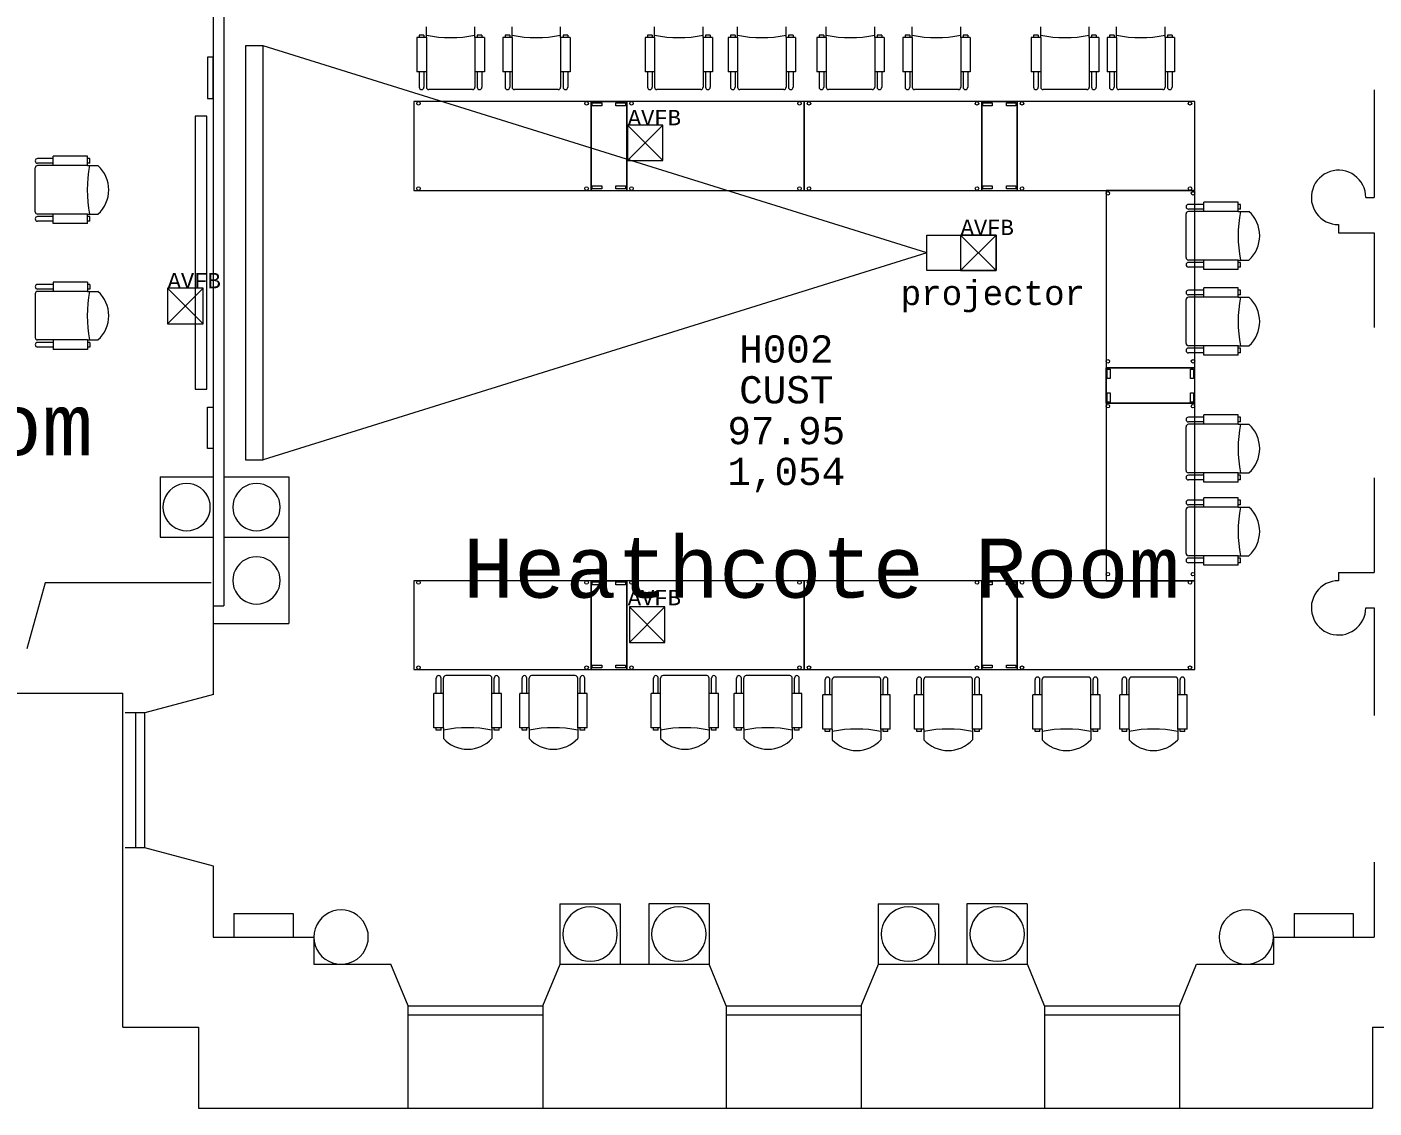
# Model space of a CAD drawing. Extents: x 0 to 84000, y 0 to 59400.
# Drawn here: x 57645 to 69030, y 19856 to 28996 of the extents above; entities that cross this region are included whole.
import ezdxf
from ezdxf.enums import TextEntityAlignment as Align

# ---------------------------------------------------------------- set-up
doc = ezdxf.new("R2010")
doc.units = 0
doc.header["$MEASUREMENT"] = 0
doc.layers.get('0').update_dxf_attribs({"linetype": 'CONTINUOUS', "lineweight": 0})
for name, color, linetype, lineweight in [('001BUILDING', 7, 'CONTINUOUS', 0), ('725furniture', 4, 'CONTINUOUS', 0), ('RM$TXT', 7, 'CONTINUOUS', 0)]:
    doc.layers.add(name, color=color, linetype=linetype, lineweight=lineweight)
doc.styles.add('MONOTXT', font='monotxt.shx')

# ---------------------------------------------------------------- blocks, each defined once
blk = doc.blocks.new('justhh00furn')
at = {"layer": '725furniture', "linetype": 'ByBlock', "lineweight": 0}
for p, q in [((49912, 1397), (49912, 1487)), ((50322, 1397), (50322, 1487)), ((50637, 1397), (50637, 1487)), ((51047, 1397), (51047, 1487)), ((51841, 1397), (51841, 1487)), ((52251, 1397), (52251, 1487)), ((52542, 1397), (52542, 1487)), ((52952, 1397), (52952, 1487)), ((53291, 1397), (53291, 1487)), ((53701, 1397), (53701, 1487)), ((54018, 1397), (54018, 1487)), ((54428, 1397), (54428, 1487)), ((55104, 1397), (55104, 1487)), ((55514, 1397), (55514, 1487)), ((55745, 1397), (55745, 1487)), ((56155, 1397), (56155, 1487)), ((49912, 1397), (49832, 1397)), ((49832, 1397), (49832, 1107)), ((49892, 1417), (49852, 1417)), ((49852, 1417), (49852, 1397)), ((49892, 1417), (49892, 1397)), ((49912, 1397), (49912, 977)), ((50402, 1397), (50322, 1397)), ((50322, 1397), (50322, 977)), ((50382, 1417), (50342, 1417)), ((50342, 1417), (50342, 1397)), ((50382, 1417), (50382, 1397)), ((50402, 1397), (50402, 1107)), ((50637, 1397), (50557, 1397)), ((50557, 1397), (50557, 1107)), ((50617, 1417), (50577, 1417)), ((50577, 1417), (50577, 1397)), ((50617, 1417), (50617, 1397)), ((50637, 1397), (50637, 977)), ((51127, 1397), (51047, 1397)), ((51047, 1397), (51047, 977)), ((51107, 1417), (51067, 1417)), ((51067, 1417), (51067, 1397)), ((51107, 1417), (51107, 1397)), ((51127, 1397), (51127, 1107)), ((51841, 1397), (51761, 1397)), ((51761, 1397), (51761, 1107)), ((51821, 1417), (51781, 1417)), ((51781, 1417), (51781, 1397)), ((51821, 1417), (51821, 1397)), ((51841, 1397), (51841, 977)), ((52331, 1397), (52251, 1397)), ((52251, 1397), (52251, 977)), ((52311, 1417), (52271, 1417)), ((52271, 1417), (52271, 1397)), ((52311, 1417), (52311, 1397)), ((52331, 1397), (52331, 1107)), ((52542, 1397), (52462, 1397)), ((52462, 1397), (52462, 1107)), ((52522, 1417), (52482, 1417)), ((52482, 1417), (52482, 1397)), ((52522, 1417), (52522, 1397)), ((52542, 1397), (52542, 977)), ((53032, 1397), (52952, 1397)), ((52952, 1397), (52952, 977)), ((53012, 1417), (52972, 1417)), ((52972, 1417), (52972, 1397)), ((53012, 1417), (53012, 1397)), ((53032, 1397), (53032, 1107)), ((53291, 1397), (53211, 1397)), ((53211, 1397), (53211, 1107)), ((53271, 1417), (53231, 1417)), ((53231, 1417), (53231, 1397)), ((53271, 1417), (53271, 1397)), ((53291, 1397), (53291, 977)), ((53781, 1397), (53701, 1397)), ((53701, 1397), (53701, 977)), ((53761, 1417), (53721, 1417)), ((53721, 1417), (53721, 1397)), ((53761, 1417), (53761, 1397)), ((53781, 1397), (53781, 1107)), ((54018, 1397), (53938, 1397)), ((53938, 1397), (53938, 1107)), ((53998, 1417), (53958, 1417)), ((53958, 1417), (53958, 1397)), ((53998, 1417), (53998, 1397)), ((54018, 1397), (54018, 977)), ((54508, 1397), (54428, 1397)), ((54428, 1397), (54428, 977)), ((54488, 1417), (54448, 1417)), ((54448, 1417), (54448, 1397)), ((54488, 1417), (54488, 1397)), ((54508, 1397), (54508, 1107)), ((55104, 1397), (55024, 1397)), ((55024, 1397), (55024, 1107)), ((55084, 1417), (55044, 1417)), ((55044, 1417), (55044, 1397)), ((55084, 1417), (55084, 1397)), ((55104, 1397), (55104, 977)), ((55594, 1397), (55514, 1397)), ((55514, 1397), (55514, 977)), ((55574, 1417), (55534, 1417)), ((55534, 1417), (55534, 1397)), ((55574, 1417), (55574, 1397)), ((55594, 1397), (55594, 1107)), ((55745, 1397), (55665, 1397)), ((55665, 1397), (55665, 1107)), ((55725, 1417), (55685, 1417)), ((55685, 1417), (55685, 1397)), ((55725, 1417), (55725, 1397)), ((55745, 1397), (55745, 977)), ((56235, 1397), (56155, 1397)), ((56155, 1397), (56155, 977)), ((56215, 1417), (56175, 1417)), ((56175, 1417), (56175, 1397)), ((56215, 1417), (56215, 1397)), ((56235, 1397), (56235, 1107)), ((49912, 1107), (49832, 1107)), ((49852, 1107), (49852, 977)), ((49892, 1107), (49892, 977)), ((50402, 1107), (50322, 1107)), ((50342, 1107), (50342, 977)), ((50382, 1107), (50382, 977)), ((50637, 1107), (50557, 1107)), ((50577, 1107), (50577, 977)), ((50617, 1107), (50617, 977)), ((51127, 1107), (51047, 1107)), ((51067, 1107), (51067, 977)), ((51107, 1107), (51107, 977)), ((51841, 1107), (51761, 1107)), ((51781, 1107), (51781, 977)), ((51821, 1107), (51821, 977)), ((52331, 1107), (52251, 1107)), ((52271, 1107), (52271, 977)), ((52311, 1107), (52311, 977)), ((52542, 1107), (52462, 1107)), ((52482, 1107), (52482, 977)), ((52522, 1107), (52522, 977)), ((53032, 1107), (52952, 1107)), ((52972, 1107), (52972, 977)), ((53012, 1107), (53012, 977)), ((53291, 1107), (53211, 1107)), ((53231, 1107), (53231, 977)), ((53271, 1107), (53271, 977)), ((53781, 1107), (53701, 1107)), ((53721, 1107), (53721, 977)), ((53761, 1107), (53761, 977)), ((54018, 1107), (53938, 1107)), ((53958, 1107), (53958, 977)), ((53998, 1107), (53998, 977)), ((54508, 1107), (54428, 1107)), ((54448, 1107), (54448, 977)), ((54488, 1107), (54488, 977)), ((55104, 1107), (55024, 1107)), ((55044, 1107), (55044, 977)), ((55084, 1107), (55084, 977)), ((55594, 1107), (55514, 1107)), ((55534, 1107), (55534, 977)), ((55574, 1107), (55574, 977)), ((55745, 1107), (55665, 1107)), ((55685, 1107), (55685, 977)), ((55725, 1107), (55725, 977)), ((56235, 1107), (56155, 1107)), ((56175, 1107), (56175, 977)), ((56215, 1107), (56215, 977)), ((50302, 957), (49932, 957)), ((51027, 957), (50657, 957)), ((52231, 957), (51861, 957)), ((52932, 957), (52562, 957)), ((53681, 957), (53311, 957)), ((54408, 957), (54038, 957)), ((55494, 957), (55124, 957)), ((56135, 957), (55765, 957)), ((51314, 820), (51314, 845)), ((51314, 845), (51394, 845)), ((51394, 820), (51314, 820)), ((51394, 845), (51394, 820)), ((51514, 820), (51514, 845)), ((51514, 845), (51594, 845)), ((51594, 820), (51514, 820)), ((51594, 845), (51594, 820)), ((54614, 820), (54614, 845)), ((54614, 845), (54694, 845)), ((54694, 820), (54614, 820)), ((54694, 845), (54694, 820)), ((54814, 820), (54814, 845)), ((54814, 845), (54894, 845)), ((54894, 820), (54814, 820)), ((54894, 845), (54894, 820)), ((46757, 374), (46627, 374)), ((46757, 314), (46757, 394)), ((47047, 394), (46757, 394)), ((47047, 314), (47047, 394)), ((47067, 374), (47047, 374)), ((47067, 334), (47067, 374)), ((46607, -76), (46607, 294)), ((46757, 334), (46627, 334)), ((47047, 314), (46627, 314)), ((47067, 334), (47047, 334)), ((47047, 314), (47137, 314)), ((51314, 117), (51314, 142)), ((51314, 142), (51394, 142)), ((51394, 117), (51314, 117)), ((51394, 142), (51394, 117)), ((51514, 117), (51514, 142)), ((51514, 142), (51594, 142)), ((51594, 117), (51514, 117)), ((51594, 142), (51594, 117)), ((54614, 117), (54614, 142)), ((54614, 142), (54694, 142)), ((54694, 117), (54614, 117)), ((54694, 142), (54694, 117)), ((54814, 117), (54814, 142)), ((54814, 142), (54894, 142)), ((54894, 117), (54814, 117)), ((54894, 142), (54894, 117)), ((56483, -74), (56483, 6)), ((56773, 6), (56483, 6)), ((56773, -74), (56773, 6)), ((47047, -96), (46627, -96)), ((46757, -176), (46757, -96)), ((47047, -176), (47047, -96)), ((47047, -96), (47137, -96)), ((56333, -464), (56333, -94)), ((56483, -14), (56353, -14)), ((56483, -54), (56353, -54)), ((56773, -74), (56353, -74)), ((56793, -14), (56773, -14)), ((56793, -54), (56773, -54)), ((56773, -74), (56863, -74)), ((56793, -54), (56793, -14)), ((46757, -116), (46627, -116)), ((46757, -156), (46627, -156)), ((47047, -176), (46757, -176)), ((47067, -116), (47047, -116)), ((47067, -156), (47047, -156)), ((47067, -156), (47067, -116)), ((56773, -484), (56353, -484)), ((56483, -504), (56353, -504)), ((56483, -544), (56353, -544)), ((56483, -564), (56483, -484)), ((56773, -564), (56483, -564)), ((56773, -564), (56773, -484)), ((56773, -484), (56863, -484)), ((56793, -504), (56773, -504)), ((56793, -544), (56773, -544)), ((56793, -544), (56793, -504)), ((46757, -670), (46757, -750)), ((47047, -670), (46757, -670)), ((47047, -670), (47047, -750)), ((46607, -770), (46607, -1140)), ((46757, -690), (46627, -690)), ((46757, -730), (46627, -730)), ((47047, -750), (46627, -750)), ((47067, -690), (47047, -690)), ((47067, -730), (47047, -730)), ((47047, -750), (47137, -750)), ((47067, -690), (47067, -730)), ((56483, -739), (56353, -739)), ((56483, -779), (56353, -779)), ((56483, -799), (56483, -719)), ((56773, -719), (56483, -719)), ((56773, -799), (56773, -719)), ((56793, -739), (56773, -739)), ((56793, -779), (56773, -779)), ((56793, -779), (56793, -739)), ((56333, -1189), (56333, -819)), ((56773, -799), (56353, -799)), ((56773, -799), (56863, -799)), ((47047, -1160), (46627, -1160)), ((46757, -1180), (46627, -1180)), ((46757, -1220), (46627, -1220)), ((46757, -1160), (46757, -1240)), ((47047, -1240), (46757, -1240)), ((47047, -1160), (47047, -1240)), ((47047, -1160), (47137, -1160)), ((47067, -1180), (47047, -1180)), ((47067, -1220), (47047, -1220)), ((47067, -1180), (47067, -1220)), ((56773, -1209), (56353, -1209)), ((56483, -1229), (56353, -1229)), ((56483, -1289), (56483, -1209)), ((56773, -1289), (56773, -1209)), ((56773, -1209), (56863, -1209)), ((56793, -1229), (56773, -1229)), ((56793, -1269), (56793, -1229)), ((56483, -1269), (56353, -1269)), ((56773, -1289), (56483, -1289)), ((56793, -1269), (56773, -1269)), ((55666, -1487), (55666, -1407)), ((55666, -1407), (55691, -1407)), ((55691, -1407), (55691, -1487)), ((56369, -1487), (56369, -1407)), ((56369, -1407), (56394, -1407)), ((56394, -1407), (56394, -1487)), ((55691, -1487), (55666, -1487)), ((56394, -1487), (56369, -1487)), ((55666, -1687), (55666, -1607)), ((55666, -1607), (55691, -1607)), ((55691, -1687), (55666, -1687)), ((55691, -1607), (55691, -1687)), ((56369, -1687), (56369, -1607)), ((56369, -1607), (56394, -1607)), ((56394, -1687), (56369, -1687)), ((56394, -1607), (56394, -1687)), ((56483, -1813), (56353, -1813)), ((56483, -1873), (56483, -1793)), ((56773, -1793), (56483, -1793)), ((56773, -1873), (56773, -1793)), ((56793, -1813), (56773, -1813)), ((56793, -1853), (56793, -1813)), ((56333, -2263), (56333, -1893)), ((56483, -1853), (56353, -1853)), ((56773, -1873), (56353, -1873)), ((56793, -1853), (56773, -1853)), ((56773, -1873), (56863, -1873)), ((56773, -2283), (56353, -2283)), ((56483, -2303), (56353, -2303)), ((56483, -2343), (56353, -2343)), ((56483, -2363), (56483, -2283)), ((56773, -2363), (56483, -2363)), ((56773, -2363), (56773, -2283)), ((56773, -2283), (56863, -2283)), ((56793, -2303), (56773, -2303)), ((56793, -2343), (56773, -2343)), ((56793, -2343), (56793, -2303)), ((56483, -2574), (56483, -2494)), ((56773, -2494), (56483, -2494)), ((56773, -2574), (56773, -2494)), ((56333, -2964), (56333, -2594)), ((56483, -2514), (56353, -2514)), ((56483, -2554), (56353, -2554)), ((56773, -2574), (56353, -2574)), ((56793, -2514), (56773, -2514)), ((56793, -2554), (56773, -2554)), ((56773, -2574), (56863, -2574)), ((56793, -2554), (56793, -2514)), ((56773, -2984), (56353, -2984)), ((56483, -3004), (56353, -3004)), ((56483, -3044), (56353, -3044)), ((56483, -3064), (56483, -2984)), ((56773, -3064), (56483, -3064)), ((56773, -3064), (56773, -2984)), ((56773, -2984), (56863, -2984)), ((56793, -3004), (56773, -3004)), ((56793, -3044), (56773, -3044)), ((56793, -3044), (56793, -3004)), ((51314, -3230), (51314, -3205)), ((51314, -3205), (51394, -3205)), ((51394, -3230), (51314, -3230)), ((51394, -3205), (51394, -3230)), ((51514, -3230), (51514, -3205)), ((51514, -3205), (51594, -3205)), ((51594, -3230), (51514, -3230)), ((51594, -3205), (51594, -3230)), ((54614, -3230), (54614, -3205)), ((54614, -3205), (54694, -3205)), ((54694, -3230), (54614, -3230)), ((54694, -3205), (54694, -3230)), ((54814, -3230), (54814, -3205)), ((54814, -3205), (54894, -3205)), ((54894, -3230), (54814, -3230)), ((54894, -3205), (54894, -3230)), ((51314, -3933), (51314, -3908)), ((51314, -3908), (51394, -3908)), ((51394, -3933), (51314, -3933)), ((51394, -3908), (51394, -3933)), ((51514, -3933), (51514, -3908)), ((51514, -3908), (51594, -3908)), ((51594, -3933), (51514, -3933)), ((51594, -3908), (51594, -3933)), ((54614, -3933), (54614, -3908)), ((54614, -3908), (54694, -3908)), ((54694, -3933), (54614, -3933)), ((54694, -3908), (54694, -3933)), ((54814, -3933), (54814, -3908)), ((54814, -3908), (54894, -3908)), ((54894, -3933), (54814, -3933)), ((54894, -3908), (54894, -3933)), ((49996, -4148), (49996, -4018)), ((50036, -4148), (50036, -4018)), ((50056, -4438), (50056, -4018)), ((50446, -3998), (50076, -3998)), ((50466, -4438), (50466, -4018)), ((50486, -4148), (50486, -4018)), ((50526, -4148), (50526, -4018)), ((50721, -4148), (50721, -4018)), ((50761, -4148), (50761, -4018)), ((50781, -4438), (50781, -4018)), ((51171, -3998), (50801, -3998)), ((51191, -4438), (51191, -4018)), ((51211, -4148), (51211, -4018)), ((51251, -4148), (51251, -4018)), ((51832, -4148), (51832, -4018)), ((51872, -4148), (51872, -4018)), ((51892, -4438), (51892, -4018)), ((52282, -3998), (51912, -3998)), ((52302, -4438), (52302, -4018)), ((52322, -4148), (52322, -4018)), ((52362, -4148), (52362, -4018)), ((52534, -4148), (52534, -4018)), ((52574, -4148), (52574, -4018)), ((52594, -4438), (52594, -4018)), ((52984, -3998), (52614, -3998)), ((53004, -4438), (53004, -4018)), ((53024, -4148), (53024, -4018)), ((53064, -4148), (53064, -4018)), ((53283, -4160), (53283, -4030)), ((53323, -4160), (53323, -4030)), ((53343, -4450), (53343, -4030)), ((53733, -4010), (53363, -4010)), ((53753, -4450), (53753, -4030)), ((53773, -4160), (53773, -4030)), ((53813, -4160), (53813, -4030)), ((54057, -4160), (54057, -4030)), ((54097, -4160), (54097, -4030)), ((54117, -4450), (54117, -4030)), ((54507, -4010), (54137, -4010)), ((54527, -4450), (54527, -4030)), ((54547, -4160), (54547, -4030)), ((54587, -4160), (54587, -4030)), ((55057, -4160), (55057, -4030)), ((55097, -4160), (55097, -4030)), ((55117, -4450), (55117, -4030)), ((55507, -4010), (55137, -4010)), ((55527, -4450), (55527, -4030)), ((55547, -4160), (55547, -4030)), ((55587, -4160), (55587, -4030)), ((55792, -4160), (55792, -4030)), ((55832, -4160), (55832, -4030)), ((55852, -4450), (55852, -4030)), ((56242, -4010), (55872, -4010)), ((56262, -4450), (56262, -4030)), ((56282, -4160), (56282, -4030)), ((56322, -4160), (56322, -4030)), ((50056, -4148), (49976, -4148)), ((49976, -4438), (49976, -4148)), ((50546, -4148), (50466, -4148)), ((50546, -4438), (50546, -4148)), ((50781, -4148), (50701, -4148)), ((50701, -4438), (50701, -4148)), ((51271, -4148), (51191, -4148)), ((51271, -4438), (51271, -4148)), ((51892, -4148), (51812, -4148)), ((51812, -4438), (51812, -4148)), ((52382, -4148), (52302, -4148)), ((52382, -4438), (52382, -4148)), ((52594, -4148), (52514, -4148)), ((52514, -4438), (52514, -4148)), ((53084, -4148), (53004, -4148)), ((53084, -4438), (53084, -4148)), ((53343, -4160), (53263, -4160)), ((53263, -4450), (53263, -4160)), ((53833, -4160), (53753, -4160)), ((53833, -4450), (53833, -4160)), ((54117, -4160), (54037, -4160)), ((54037, -4450), (54037, -4160)), ((54607, -4160), (54527, -4160)), ((54607, -4450), (54607, -4160)), ((55117, -4160), (55037, -4160)), ((55037, -4450), (55037, -4160)), ((55607, -4160), (55527, -4160)), ((55607, -4450), (55607, -4160)), ((55852, -4160), (55772, -4160)), ((55772, -4450), (55772, -4160)), ((56342, -4160), (56262, -4160)), ((56342, -4450), (56342, -4160)), ((50056, -4438), (49976, -4438)), ((49996, -4458), (49996, -4438)), ((50036, -4458), (50036, -4438)), ((50056, -4438), (50056, -4528)), ((50546, -4438), (50466, -4438)), ((50466, -4438), (50466, -4528)), ((50486, -4458), (50486, -4438)), ((50526, -4458), (50526, -4438)), ((50781, -4438), (50701, -4438)), ((50721, -4458), (50721, -4438)), ((50761, -4458), (50761, -4438)), ((50781, -4438), (50781, -4528)), ((51271, -4438), (51191, -4438)), ((51191, -4438), (51191, -4528)), ((51211, -4458), (51211, -4438)), ((51251, -4458), (51251, -4438)), ((51892, -4438), (51812, -4438)), ((51832, -4458), (51832, -4438)), ((51872, -4458), (51872, -4438)), ((51892, -4438), (51892, -4528)), ((52382, -4438), (52302, -4438)), ((52302, -4438), (52302, -4528)), ((52322, -4458), (52322, -4438)), ((52362, -4458), (52362, -4438)), ((52594, -4438), (52514, -4438)), ((52534, -4458), (52534, -4438)), ((52574, -4458), (52574, -4438)), ((52594, -4438), (52594, -4528)), ((53084, -4438), (53004, -4438)), ((53004, -4438), (53004, -4528)), ((53024, -4458), (53024, -4438)), ((53064, -4458), (53064, -4438)), ((50036, -4458), (49996, -4458)), ((50526, -4458), (50486, -4458)), ((50761, -4458), (50721, -4458)), ((51251, -4458), (51211, -4458)), ((51872, -4458), (51832, -4458)), ((52362, -4458), (52322, -4458)), ((52574, -4458), (52534, -4458)), ((53064, -4458), (53024, -4458)), ((53343, -4450), (53263, -4450)), ((53283, -4470), (53283, -4450)), ((53323, -4470), (53283, -4470)), ((53323, -4470), (53323, -4450)), ((53343, -4450), (53343, -4540)), ((53833, -4450), (53753, -4450)), ((53753, -4450), (53753, -4540)), ((53773, -4470), (53773, -4450)), ((53813, -4470), (53773, -4470)), ((53813, -4470), (53813, -4450)), ((54117, -4450), (54037, -4450)), ((54057, -4470), (54057, -4450)), ((54097, -4470), (54057, -4470)), ((54097, -4470), (54097, -4450)), ((54117, -4450), (54117, -4540)), ((54607, -4450), (54527, -4450)), ((54527, -4450), (54527, -4540)), ((54547, -4470), (54547, -4450)), ((54587, -4470), (54547, -4470)), ((54587, -4470), (54587, -4450)), ((55117, -4450), (55037, -4450)), ((55057, -4470), (55057, -4450)), ((55097, -4470), (55057, -4470)), ((55097, -4470), (55097, -4450)), ((55117, -4450), (55117, -4540)), ((55607, -4450), (55527, -4450)), ((55527, -4450), (55527, -4540)), ((55547, -4470), (55547, -4450)), ((55587, -4470), (55547, -4470)), ((55587, -4470), (55587, -4450)), ((55852, -4450), (55772, -4450)), ((55792, -4470), (55792, -4450)), ((55832, -4470), (55792, -4470)), ((55832, -4470), (55832, -4450)), ((55852, -4450), (55852, -4540)), ((56342, -4450), (56262, -4450)), ((56262, -4450), (56262, -4540)), ((56282, -4470), (56282, -4450)), ((56322, -4470), (56282, -4470)), ((56322, -4470), (56322, -4450))]:
    blk.add_line(p, q, dxfattribs=at)
at = {"layer": '725furniture', "lineweight": 0}
for p, q in [((49806, 855), (49806, 105)), ((51306, 855), (49806, 855)), ((51306, 105), (51306, 855)), ((51306, 855), (51306, 105)), ((51606, 855), (51306, 855)), ((51306, 855), (51606, 855)), ((51606, 855), (51606, 105)), ((53106, 855), (51606, 855)), ((51606, 105), (51606, 855)), ((53106, 105), (53106, 855)), ((53106, 855), (53106, 105)), ((54606, 855), (53106, 855)), ((54606, 105), (54606, 855)), ((54606, 855), (54606, 105)), ((54906, 855), (54606, 855)), ((54606, 855), (54906, 855)), ((54906, 855), (54906, 105)), ((56406, 855), (54906, 855)), ((54906, 105), (54906, 855)), ((56406, 105), (56406, 855)), ((49806, 105), (51306, 105)), ((51306, 105), (51606, 105)), ((51606, 105), (53106, 105)), ((53106, 105), (54606, 105)), ((54606, 105), (54906, 105)), ((54906, 105), (56406, 105)), ((55656, 105), (55656, -1395)), ((56406, 105), (55656, 105)), ((56406, -1395), (56406, 105)), ((55656, -1395), (56406, -1395)), ((55656, -1395), (55656, -1695)), ((56406, -1395), (55656, -1395)), ((55656, -1695), (55656, -1395)), ((56406, -1695), (56406, -1395)), ((55656, -1695), (55656, -3195)), ((56406, -1695), (55656, -1695)), ((55656, -1695), (56406, -1695)), ((56406, -3195), (56406, -1695)), ((49806, -3195), (49806, -3945)), ((51306, -3195), (49806, -3195)), ((51306, -3945), (51306, -3195)), ((51306, -3195), (51306, -3945)), ((51606, -3195), (51306, -3195)), ((51306, -3195), (51606, -3195)), ((51606, -3195), (51606, -3945)), ((53106, -3195), (51606, -3195)), ((51606, -3945), (51606, -3195)), ((53106, -3945), (53106, -3195)), ((53106, -3195), (53106, -3945)), ((54606, -3195), (53106, -3195)), ((54606, -3945), (54606, -3195)), ((54606, -3195), (54606, -3945)), ((54906, -3195), (54606, -3195)), ((54606, -3195), (54906, -3195)), ((54906, -3195), (54906, -3945)), ((56406, -3195), (54906, -3195)), ((54906, -3945), (54906, -3195)), ((55656, -3195), (56406, -3195)), ((56406, -3945), (56406, -3195)), ((49806, -3945), (51306, -3945)), ((51306, -3945), (51606, -3945)), ((51606, -3945), (53106, -3945)), ((53106, -3945), (54606, -3945)), ((54606, -3945), (54906, -3945)), ((54906, -3945), (56406, -3945))]:
    blk.add_line(p, q, dxfattribs=at)
at = {"layer": '725furniture', "linetype": 'ByBlock', "lineweight": 0}
for centre in [(49846, 840), (51266, 840), (51646, 840), (53066, 840), (53146, 840), (54566, 840), (54946, 840), (56366, 840), (49846, 120), (51266, 120), (51646, 120), (53066, 120), (53146, 120), (54566, 120), (54946, 120), (56366, 120), (55671, 80), (56391, 80), (55671, -1340), (56391, -1340), (55671, -1720), (56391, -1720), (55671, -3140), (56391, -3140), (49846, -3210), (51266, -3210), (51646, -3210), (53066, -3210), (53146, -3210), (54566, -3210), (54946, -3210), (56366, -3210), (49846, -3930), (51266, -3930), (51646, -3930), (53066, -3930), (53146, -3930), (54566, -3930), (54946, -3930), (56366, -3930)]:
    blk.add_circle(centre, 15, dxfattribs=at)
for centre, radius, start, end in [((50117, 2457), 1061, 258.8556, 281.1444), ((50842, 2457), 1061, 258.8556, 281.1444), ((52046, 2457), 1061, 258.8556, 281.1444), ((52747, 2457), 1061, 258.8556, 281.1444), ((53496, 2457), 1061, 258.8556, 281.1444), ((54223, 2457), 1061, 258.8556, 281.1444), ((55309, 2457), 1061, 258.8556, 281.1444), ((55950, 2457), 1061, 258.8556, 281.1444), ((49872, 977), 20, 180, 270), ((49872, 977), 20, 270, 0), ((49932, 977), 20, 180, 270), ((50302, 977), 20, 270, 0), ((50362, 977), 20, 180, 270), ((50362, 977), 20, 270, 0), ((50597, 977), 20, 180, 270), ((50597, 977), 20, 270, 0), ((50657, 977), 20, 180, 270), ((51027, 977), 20, 270, 0), ((51087, 977), 20, 180, 270), ((51087, 977), 20, 270, 0), ((51801, 977), 20, 180, 270), ((51801, 977), 20, 270, 0), ((51861, 977), 20, 180, 270), ((52231, 977), 20, 270, 0), ((52291, 977), 20, 180, 270), ((52291, 977), 20, 270, 0), ((52502, 977), 20, 180, 270), ((52502, 977), 20, 270, 0), ((52562, 977), 20, 180, 270), ((52932, 977), 20, 270, 0), ((52992, 977), 20, 180, 270), ((52992, 977), 20, 270, 0), ((53251, 977), 20, 180, 270), ((53251, 977), 20, 270, 0), ((53311, 977), 20, 180, 270), ((53681, 977), 20, 270, 0), ((53741, 977), 20, 180, 270), ((53741, 977), 20, 270, 0), ((53978, 977), 20, 180, 270), ((53978, 977), 20, 270, 0), ((54038, 977), 20, 180, 270), ((54408, 977), 20, 270, 0), ((54468, 977), 20, 180, 270), ((54468, 977), 20, 270, 0), ((55064, 977), 20, 180, 270), ((55064, 977), 20, 270, 0), ((55124, 977), 20, 180, 270), ((55494, 977), 20, 270, 0), ((55554, 977), 20, 180, 270), ((55554, 977), 20, 270, 0), ((55705, 977), 20, 180, 270), ((55705, 977), 20, 270, 0), ((55765, 977), 20, 180, 270), ((56135, 977), 20, 270, 0), ((56195, 977), 20, 180, 270), ((56195, 977), 20, 270, 0), ((46627, 354), 20, 90, 180), ((46627, 354), 20, 180, 270), ((46627, 294), 20, 90, 180), ((48107, 109), 1061, 168.8556, 191.1444), ((46952, 109), 276, 311.9643, 48.0357), ((46627, -76), 20, 180, 270), ((56353, -34), 20, 90, 180), ((56353, -34), 20, 180, 270), ((56353, -94), 20, 90, 180), ((57834, -279), 1061, 168.8556, 191.1444), ((56679, -279), 276, 311.9643, 48.0357), ((46627, -136), 20, 90, 180), ((46627, -136), 20, 180, 270), ((56353, -464), 20, 180, 270), ((56353, -524), 20, 90, 180), ((56353, -524), 20, 180, 270), ((46627, -710), 20, 90, 180), ((46627, -710), 20, 180, 270), ((46627, -770), 20, 90, 180), ((48107, -955), 1061, 168.8556, 191.1444), ((46952, -955), 276, 311.9643, 48.0357), ((56353, -759), 20, 90, 180), ((56353, -759), 20, 180, 270), ((56353, -819), 20, 90, 180), ((57834, -1004), 1061, 168.8556, 191.1444), ((56679, -1004), 276, 311.9643, 48.0357), ((46627, -1140), 20, 180, 270), ((46627, -1200), 20, 90, 180), ((46627, -1200), 20, 180, 270), ((56353, -1189), 20, 180, 270), ((56353, -1249), 20, 90, 180), ((56353, -1249), 20, 180, 270), ((56353, -1833), 20, 90, 180), ((56353, -1833), 20, 180, 270), ((56353, -1893), 20, 90, 180), ((57834, -2078), 1061, 168.8556, 191.1444), ((56679, -2078), 276, 311.9643, 48.0357), ((56353, -2263), 20, 180, 270), ((56353, -2323), 20, 90, 180), ((56353, -2323), 20, 180, 270), ((56353, -2534), 20, 90, 180), ((56353, -2534), 20, 180, 270), ((56353, -2594), 20, 90, 180), ((57834, -2779), 1061, 168.8556, 191.1444), ((56679, -2779), 276, 311.9643, 48.0357), ((56353, -2964), 20, 180, 270), ((56353, -3024), 20, 90, 180), ((56353, -3024), 20, 180, 270), ((50016, -4018), 20, 90, 180), ((50016, -4018), 20, 0, 90), ((50076, -4018), 20, 90, 180), ((50446, -4018), 20, 0, 90), ((50506, -4018), 20, 90, 180), ((50506, -4018), 20, 0, 90), ((50741, -4018), 20, 90, 180), ((50741, -4018), 20, 0, 90), ((50801, -4018), 20, 90, 180), ((51171, -4018), 20, 0, 90), ((51231, -4018), 20, 90, 180), ((51231, -4018), 20, 0, 90), ((51852, -4018), 20, 90, 180), ((51852, -4018), 20, 0, 90), ((51912, -4018), 20, 90, 180), ((52282, -4018), 20, 0, 90), ((52342, -4018), 20, 90, 180), ((52342, -4018), 20, 0, 90), ((52554, -4018), 20, 90, 180), ((52554, -4018), 20, 0, 90), ((52614, -4018), 20, 90, 180), ((52984, -4018), 20, 0, 90), ((53044, -4018), 20, 90, 180), ((53044, -4018), 20, 0, 90), ((53303, -4030), 20, 90, 180), ((53303, -4030), 20, 0, 90), ((53363, -4030), 20, 90, 180), ((53733, -4030), 20, 0, 90), ((53793, -4030), 20, 90, 180), ((53793, -4030), 20, 0, 90), ((54077, -4030), 20, 90, 180), ((54077, -4030), 20, 0, 90), ((54137, -4030), 20, 90, 180), ((54507, -4030), 20, 0, 90), ((54567, -4030), 20, 90, 180), ((54567, -4030), 20, 0, 90), ((55077, -4030), 20, 90, 180), ((55077, -4030), 20, 0, 90), ((55137, -4030), 20, 90, 180), ((55507, -4030), 20, 0, 90), ((55567, -4030), 20, 90, 180), ((55567, -4030), 20, 0, 90), ((55812, -4030), 20, 90, 180), ((55812, -4030), 20, 0, 90), ((55872, -4030), 20, 90, 180), ((56242, -4030), 20, 0, 90), ((56302, -4030), 20, 90, 180), ((56302, -4030), 20, 0, 90), ((50261, -5499), 1061, 78.8556, 101.1444), ((50986, -5499), 1061, 78.8556, 101.1444), ((52097, -5499), 1061, 78.8556, 101.1444), ((52799, -5499), 1061, 78.8556, 101.1444), ((50261, -4344), 276, 221.9643, 318.0357), ((50986, -4344), 276, 221.9643, 318.0357), ((52097, -4344), 276, 221.9643, 318.0357), ((52799, -4344), 276, 221.9643, 318.0357), ((53548, -5510), 1061, 78.8556, 101.1444), ((53548, -4355), 276, 221.9643, 318.0357), ((54322, -5510), 1061, 78.8556, 101.1444), ((54322, -4355), 276, 221.9643, 318.0357), ((55322, -5510), 1061, 78.8556, 101.1444), ((55322, -4355), 276, 221.9643, 318.0357), ((56057, -5510), 1061, 78.8556, 101.1444), ((56057, -4355), 276, 221.9643, 318.0357)]:
    blk.add_arc(centre, radius, start, end, dxfattribs=at)
blk = doc.blocks.new('650av')
at = {"lineweight": 0}
for p, q in [((48384, 1327), (48384, -2173)), ((48534, 1327), (48384, 1327)), ((54142, -423), (48534, 1327)), ((48534, -2173), (48534, 1327)), ((48111, 1232), (48061, 1232)), ((48061, 1232), (48061, 882)), ((48111, 882), (48111, 1232)), ((48061, 882), (48111, 882)), ((47958, 732), (47958, -1577)), ((48058, 732), (47958, 732)), ((48058, -1577), (48058, 732)), ((54142, -573), (54142, -273)), ((54142, -273), (54727, -273)), ((54727, -273), (54727, -573)), ((54142, -423), (48534, -2173)), ((54727, -573), (54142, -573)), ((47958, -1577), (48058, -1577)), ((48061, -2077), (48061, -1727)), ((48061, -1727), (48111, -1727)), ((48111, -1727), (48111, -2077)), ((48111, -2077), (48061, -2077)), ((48384, -2173), (48534, -2173))]:
    blk.add_line(p, q, dxfattribs=at)
at = {"linetype": 'ByBlock', "lineweight": 0}
for p, q in [((51611, 657), (51911, 357)), ((51611, 357), (51911, 657)), ((51911, 657), (51611, 657)), ((51611, 657), (51611, 357)), ((51911, 357), (51911, 657)), ((51611, 357), (51911, 357)), ((54427, -273), (54727, -573)), ((54427, -573), (54727, -273)), ((54727, -273), (54427, -273)), ((54427, -273), (54427, -573)), ((54727, -573), (54727, -273)), ((54427, -573), (54727, -573)), ((47725, -723), (48025, -1023)), ((47725, -1023), (48025, -723)), ((48025, -723), (47725, -723)), ((47725, -723), (47725, -1023)), ((48025, -1023), (48025, -723)), ((47725, -1023), (48025, -1023)), ((51628, -3417), (51928, -3717)), ((51628, -3717), (51928, -3417)), ((51928, -3417), (51628, -3417)), ((51628, -3417), (51628, -3717)), ((51928, -3717), (51928, -3417)), ((51628, -3717), (51928, -3717))]:
    blk.add_line(p, q, dxfattribs=at)
at = {"lineweight": 0, "style": 'MONOTXT'}
for p in [(51614, 655), (54427, -273), (47725, -723), (51614, -3403)]:
    blk.add_text('AVFB', height=130, dxfattribs=at).set_placement(p)
blk.add_text('projector', height=200, dxfattribs=at).set_placement((54700, -786), align=Align.MIDDLE)
blk = doc.blocks.new('hh00_roomnames')
at = {"style": 'MONOTXT'}
for s, p in [('Keble Room', (20173, 3410)), ('Heathcote Room', (28492, 2205))]:
    blk.add_text(s, height=500, dxfattribs=at).set_placement(p, align=Align.CENTER)

msp = doc.modelspace()

# ---------------------------------------------------------------- linework, layer by layer
at = {"layer": '001BUILDING', "linetype": 'Continuous'}
for p, q in [((59220, 30542), (59220, 23352)), ((59310, 30312), (59310, 24102)), ((69030, 28465), (69030, 27555)), ((68685, 27781), (68659, 27774)), ((68712, 27785), (68685, 27781)), ((68739, 27785), (68712, 27785)), ((68766, 27782), (68739, 27785)), ((68793, 27777), (68766, 27782)), ((68534, 27675), (68521, 27652)), ((68550, 27698), (68534, 27675)), ((68568, 27718), (68550, 27698)), ((68588, 27736), (68568, 27718)), ((68610, 27751), (68588, 27736)), ((68634, 27764), (68610, 27751)), ((68659, 27774), (68634, 27764)), ((68818, 27768), (68793, 27777)), ((68843, 27756), (68818, 27768)), ((68866, 27741), (68843, 27756)), ((68886, 27724), (68866, 27741)), ((68905, 27705), (68886, 27724)), ((68922, 27683), (68905, 27705)), ((68935, 27660), (68922, 27683)), ((68505, 27600), (68501, 27573)), ((68501, 27573), (68501, 27546)), ((68512, 27626), (68505, 27600)), ((68521, 27652), (68512, 27626)), ((68946, 27635), (68935, 27660)), ((68954, 27609), (68946, 27635)), ((68959, 27582), (68954, 27609)), ((68960, 27555), (68959, 27582)), ((68960, 27555), (69030, 27555)), ((68501, 27546), (68503, 27519)), ((68503, 27519), (68509, 27493)), ((68509, 27493), (68518, 27467)), ((68518, 27467), (68530, 27443)), ((68530, 27443), (68544, 27420)), ((68544, 27420), (68561, 27399)), ((68561, 27399), (68581, 27380)), ((68581, 27380), (68603, 27364)), ((68603, 27364), (68626, 27350)), ((68626, 27350), (68651, 27339)), ((68651, 27339), (68677, 27332)), ((68677, 27332), (68703, 27327)), ((68703, 27327), (68730, 27325)), ((68730, 27325), (68730, 27255)), ((68730, 27255), (69030, 27255)), ((69030, 27255), (69030, 26455)), ((58770, 25192), (59220, 25192)), ((58770, 25192), (58770, 24682)), ((59310, 25192), (59860, 25192)), ((59860, 25192), (59860, 23952)), ((69030, 25185), (69030, 24385)), ((58834, 25054), (58817, 25028)), ((58854, 25078), (58834, 25054)), ((58878, 25099), (58854, 25078)), ((58905, 25115), (58878, 25099)), ((58934, 25127), (58905, 25115)), ((58964, 25134), (58934, 25127)), ((58995, 25137), (58964, 25134)), ((59027, 25134), (58995, 25137)), ((59057, 25127), (59027, 25134)), ((59086, 25115), (59057, 25127)), ((59113, 25099), (59086, 25115)), ((59137, 25078), (59113, 25099)), ((59157, 25054), (59137, 25078)), ((59174, 25028), (59157, 25054)), ((59424, 25054), (59407, 25028)), ((59444, 25078), (59424, 25054)), ((59468, 25099), (59444, 25078)), ((59495, 25115), (59468, 25099)), ((59524, 25127), (59495, 25115)), ((59554, 25134), (59524, 25127)), ((59585, 25137), (59554, 25134)), ((59617, 25134), (59585, 25137)), ((59647, 25127), (59617, 25134)), ((59676, 25115), (59647, 25127)), ((59703, 25099), (59676, 25115)), ((59727, 25078), (59703, 25099)), ((59747, 25054), (59727, 25078)), ((59764, 25028), (59747, 25054)), ((58798, 24968), (58795, 24937)), ((58795, 24937), (58798, 24906)), ((58805, 24999), (58798, 24968)), ((58817, 25028), (58805, 24999)), ((59186, 24999), (59174, 25028)), ((59193, 24968), (59186, 24999)), ((59195, 24937), (59193, 24968)), ((59193, 24906), (59195, 24937)), ((59388, 24968), (59385, 24937)), ((59385, 24937), (59388, 24906)), ((59395, 24999), (59388, 24968)), ((59407, 25028), (59395, 24999)), ((59776, 24999), (59764, 25028)), ((59783, 24968), (59776, 24999)), ((59785, 24937), (59783, 24968)), ((59783, 24906), (59785, 24937)), ((58798, 24906), (58805, 24875)), ((58805, 24875), (58817, 24846)), ((58817, 24846), (58834, 24819)), ((58834, 24819), (58854, 24796)), ((59137, 24796), (59157, 24819)), ((59157, 24819), (59174, 24846)), ((59174, 24846), (59186, 24875)), ((59186, 24875), (59193, 24906)), ((59388, 24906), (59395, 24875)), ((59395, 24875), (59407, 24846)), ((59407, 24846), (59424, 24819)), ((59424, 24819), (59444, 24796)), ((59727, 24796), (59747, 24819)), ((59747, 24819), (59764, 24846)), ((59764, 24846), (59776, 24875)), ((59776, 24875), (59783, 24906)), ((58854, 24796), (58878, 24775)), ((58878, 24775), (58905, 24759)), ((58905, 24759), (58934, 24747)), ((58934, 24747), (58964, 24739)), ((58964, 24739), (58995, 24737)), ((58995, 24737), (59027, 24739)), ((59027, 24739), (59057, 24747)), ((59057, 24747), (59086, 24759)), ((59086, 24759), (59113, 24775)), ((59113, 24775), (59137, 24796)), ((59444, 24796), (59468, 24775)), ((59468, 24775), (59495, 24759)), ((59495, 24759), (59524, 24747)), ((59524, 24747), (59554, 24739)), ((59554, 24739), (59585, 24737)), ((59585, 24737), (59617, 24739)), ((59617, 24739), (59647, 24747)), ((59647, 24747), (59676, 24759)), ((59676, 24759), (59703, 24775)), ((59703, 24775), (59727, 24796)), ((58770, 24682), (59220, 24682)), ((59310, 24682), (59860, 24682)), ((59468, 24479), (59444, 24458)), ((59495, 24495), (59468, 24479)), ((59524, 24507), (59495, 24495)), ((59554, 24514), (59524, 24507)), ((59585, 24517), (59554, 24514)), ((59617, 24514), (59585, 24517)), ((59647, 24507), (59617, 24514)), ((59676, 24495), (59647, 24507)), ((59703, 24479), (59676, 24495)), ((59727, 24458), (59703, 24479)), ((59395, 24379), (59388, 24348)), ((59407, 24408), (59395, 24379)), ((59424, 24434), (59407, 24408)), ((59444, 24458), (59424, 24434)), ((59747, 24434), (59727, 24458)), ((59764, 24408), (59747, 24434)), ((59776, 24379), (59764, 24408)), ((59783, 24348), (59776, 24379)), ((68730, 24385), (69030, 24385)), ((68730, 24385), (68730, 24315)), ((57646, 23743), (57801, 24301)), ((57800, 24301), (59202, 24301)), ((59388, 24348), (59385, 24317)), ((59385, 24317), (59388, 24286)), ((59388, 24286), (59395, 24255)), ((59395, 24255), (59407, 24226)), ((59764, 24226), (59776, 24255)), ((59776, 24255), (59783, 24286)), ((59785, 24317), (59783, 24348)), ((59783, 24286), (59785, 24317)), ((68581, 24260), (68561, 24241)), ((68603, 24277), (68581, 24260)), ((68626, 24290), (68603, 24277)), ((68651, 24301), (68626, 24290)), ((68677, 24309), (68651, 24301)), ((68703, 24314), (68677, 24309)), ((68730, 24315), (68703, 24314)), ((59407, 24226), (59424, 24199)), ((59424, 24199), (59444, 24176)), ((59444, 24176), (59468, 24155)), ((59468, 24155), (59495, 24139)), ((59495, 24139), (59524, 24127)), ((59647, 24127), (59676, 24139)), ((59676, 24139), (59703, 24155)), ((59703, 24155), (59727, 24176)), ((59727, 24176), (59747, 24199)), ((59747, 24199), (59764, 24226)), ((68509, 24148), (68503, 24121)), ((68518, 24173), (68509, 24148)), ((68530, 24198), (68518, 24173)), ((68544, 24221), (68530, 24198)), ((68561, 24241), (68544, 24221)), ((59220, 24102), (59310, 24102)), ((59524, 24127), (59554, 24119)), ((59554, 24119), (59585, 24117)), ((59585, 24117), (59617, 24119)), ((59617, 24119), (59647, 24127)), ((68503, 24121), (68501, 24094)), ((68501, 24094), (68501, 24067)), ((68501, 24067), (68505, 24040)), ((68505, 24040), (68512, 24014)), ((68946, 24006), (68954, 24032)), ((68954, 24032), (68959, 24058)), ((68959, 24058), (68960, 24085)), ((68960, 24085), (69030, 24085)), ((69030, 24085), (69030, 23175)), ((59220, 23952), (59860, 23952)), ((68512, 24014), (68521, 23989)), ((68521, 23989), (68534, 23965)), ((68534, 23965), (68550, 23943)), ((68550, 23943), (68568, 23923)), ((68568, 23923), (68588, 23905)), ((68866, 23899), (68886, 23916)), ((68886, 23916), (68905, 23936)), ((68905, 23936), (68922, 23958)), ((68922, 23958), (68935, 23981)), ((68935, 23981), (68946, 24006)), ((68588, 23905), (68610, 23889)), ((68610, 23889), (68634, 23876)), ((68634, 23876), (68659, 23867)), ((68659, 23867), (68685, 23860)), ((68685, 23860), (68712, 23856)), ((68712, 23856), (68739, 23856)), ((68739, 23856), (68766, 23858)), ((68766, 23858), (68793, 23864)), ((68793, 23864), (68818, 23873)), ((68818, 23873), (68843, 23885)), ((68843, 23885), (68866, 23899)), ((46755, 23363), (58457, 23363)), ((58457, 20540), (58457, 23363)), ((59221, 23352), (58641, 23197)), ((58641, 23197), (58476, 23197)), ((58566, 22057), (58566, 23197)), ((58641, 22057), (58641, 23197)), ((58641, 22057), (58476, 22057)), ((59221, 21902), (58641, 22057)), ((59220, 21902), (59220, 21302)), ((69030, 21935), (69030, 21302)), ((60229, 21521), (60196, 21507)), ((60264, 21529), (60229, 21521)), ((60300, 21532), (60264, 21529)), ((60336, 21529), (60300, 21532)), ((60371, 21521), (60336, 21529)), ((60405, 21507), (60371, 21521)), ((62150, 21582), (62660, 21582)), ((62150, 21582), (62150, 21072)), ((62301, 21532), (62270, 21513)), ((62334, 21546), (62301, 21532)), ((62369, 21554), (62334, 21546)), ((62405, 21557), (62369, 21554)), ((62441, 21554), (62405, 21557)), ((62476, 21546), (62441, 21554)), ((62510, 21532), (62476, 21546)), ((62540, 21513), (62510, 21532)), ((62660, 21582), (62660, 21072)), ((63410, 21582), (62900, 21582)), ((62900, 21582), (62900, 21072)), ((63051, 21532), (63020, 21513)), ((63084, 21546), (63051, 21532)), ((63119, 21554), (63084, 21546)), ((63155, 21557), (63119, 21554)), ((63191, 21554), (63155, 21557)), ((63226, 21546), (63191, 21554)), ((63260, 21532), (63226, 21546)), ((63290, 21513), (63260, 21532)), ((63410, 21582), (63410, 21072)), ((64840, 21582), (65350, 21582)), ((64840, 21582), (64840, 21072)), ((64991, 21532), (64960, 21513)), ((65024, 21546), (64991, 21532)), ((65059, 21554), (65024, 21546)), ((65095, 21557), (65059, 21554)), ((65131, 21554), (65095, 21557)), ((65166, 21546), (65131, 21554)), ((65200, 21532), (65166, 21546)), ((65230, 21513), (65200, 21532)), ((65350, 21582), (65350, 21072)), ((66100, 21582), (65590, 21582)), ((65590, 21582), (65590, 21072)), ((65741, 21532), (65710, 21513)), ((65774, 21546), (65741, 21532)), ((65809, 21554), (65774, 21546)), ((65845, 21557), (65809, 21554)), ((65881, 21554), (65845, 21557)), ((65916, 21546), (65881, 21554)), ((65950, 21532), (65916, 21546)), ((65980, 21513), (65950, 21532)), ((66100, 21582), (66100, 21072)), ((67879, 21521), (67846, 21507)), ((67914, 21529), (67879, 21521)), ((67950, 21532), (67914, 21529)), ((67986, 21529), (67950, 21532)), ((68021, 21521), (67986, 21529)), ((68055, 21507), (68021, 21521)), ((59395, 21502), (59395, 21302)), ((59395, 21502), (59895, 21502)), ((59895, 21502), (59895, 21302)), ((60095, 21406), (60082, 21373)), ((60114, 21437), (60095, 21406)), ((60138, 21465), (60114, 21437)), ((60165, 21488), (60138, 21465)), ((60196, 21507), (60165, 21488)), ((60436, 21488), (60405, 21507)), ((60463, 21465), (60436, 21488)), ((60486, 21437), (60463, 21465)), ((60505, 21406), (60486, 21437)), ((60519, 21373), (60505, 21406)), ((62200, 21431), (62187, 21398)), ((62219, 21462), (62200, 21431)), ((62243, 21490), (62219, 21462)), ((62270, 21513), (62243, 21490)), ((62568, 21490), (62540, 21513)), ((62591, 21462), (62568, 21490)), ((62610, 21431), (62591, 21462)), ((62624, 21398), (62610, 21431)), ((62950, 21431), (62937, 21398)), ((62969, 21462), (62950, 21431)), ((62993, 21490), (62969, 21462)), ((63020, 21513), (62993, 21490)), ((63318, 21490), (63290, 21513)), ((63341, 21462), (63318, 21490)), ((63360, 21431), (63341, 21462)), ((63374, 21398), (63360, 21431)), ((64890, 21431), (64877, 21398)), ((64909, 21462), (64890, 21431)), ((64933, 21490), (64909, 21462)), ((64960, 21513), (64933, 21490)), ((65258, 21490), (65230, 21513)), ((65281, 21462), (65258, 21490)), ((65300, 21431), (65281, 21462)), ((65314, 21398), (65300, 21431)), ((65640, 21431), (65627, 21398)), ((65659, 21462), (65640, 21431)), ((65683, 21490), (65659, 21462)), ((65710, 21513), (65683, 21490)), ((66008, 21490), (65980, 21513)), ((66031, 21462), (66008, 21490)), ((66050, 21431), (66031, 21462)), ((66064, 21398), (66050, 21431)), ((67745, 21406), (67732, 21373)), ((67764, 21437), (67745, 21406)), ((67788, 21465), (67764, 21437)), ((67815, 21488), (67788, 21465)), ((67846, 21507), (67815, 21488)), ((68086, 21488), (68055, 21507)), ((68113, 21465), (68086, 21488)), ((68136, 21437), (68113, 21465)), ((68155, 21406), (68136, 21437)), ((68169, 21373), (68155, 21406)), ((68355, 21502), (68855, 21502)), ((68355, 21502), (68355, 21302)), ((68855, 21502), (68855, 21302)), ((59220, 21302), (60070, 21302)), ((60073, 21338), (60070, 21302)), ((60070, 21302), (60070, 21072)), ((60070, 21302), (60073, 21266)), ((60082, 21373), (60073, 21338)), ((60528, 21338), (60519, 21373)), ((60530, 21302), (60528, 21338)), ((60528, 21266), (60530, 21302)), ((62178, 21363), (62175, 21327)), ((62175, 21327), (62178, 21291)), ((62187, 21398), (62178, 21363)), ((62178, 21291), (62187, 21256)), ((62632, 21363), (62624, 21398)), ((62624, 21256), (62632, 21291)), ((62635, 21327), (62632, 21363)), ((62632, 21291), (62635, 21327)), ((62928, 21363), (62925, 21327)), ((62925, 21327), (62928, 21291)), ((62937, 21398), (62928, 21363)), ((62928, 21291), (62937, 21256)), ((63382, 21363), (63374, 21398)), ((63374, 21256), (63382, 21291)), ((63385, 21327), (63382, 21363)), ((63382, 21291), (63385, 21327)), ((64868, 21363), (64865, 21327)), ((64865, 21327), (64868, 21291)), ((64877, 21398), (64868, 21363)), ((64868, 21291), (64877, 21256)), ((65322, 21363), (65314, 21398)), ((65314, 21256), (65322, 21291)), ((65325, 21327), (65322, 21363)), ((65322, 21291), (65325, 21327)), ((65618, 21363), (65615, 21327)), ((65615, 21327), (65618, 21291)), ((65627, 21398), (65618, 21363)), ((65618, 21291), (65627, 21256)), ((66072, 21363), (66064, 21398)), ((66064, 21256), (66072, 21291)), ((66075, 21327), (66072, 21363)), ((66072, 21291), (66075, 21327)), ((67723, 21338), (67720, 21302)), ((67720, 21302), (67723, 21266)), ((67732, 21373), (67723, 21338)), ((68178, 21338), (68169, 21373)), ((68180, 21302), (68178, 21338)), ((68178, 21266), (68180, 21302)), ((68180, 21302), (69030, 21302)), ((68180, 21302), (68180, 21072)), ((60073, 21266), (60082, 21231)), ((60082, 21231), (60095, 21198)), ((60095, 21198), (60114, 21167)), ((60486, 21167), (60505, 21198)), ((60505, 21198), (60519, 21231)), ((60519, 21231), (60528, 21266)), ((62187, 21256), (62200, 21223)), ((62200, 21223), (62219, 21192)), ((62219, 21192), (62243, 21164)), ((62568, 21164), (62591, 21192)), ((62591, 21192), (62610, 21223)), ((62610, 21223), (62624, 21256)), ((62937, 21256), (62950, 21223)), ((62950, 21223), (62969, 21192)), ((62969, 21192), (62993, 21164)), ((63318, 21164), (63341, 21192)), ((63341, 21192), (63360, 21223)), ((63360, 21223), (63374, 21256)), ((64877, 21256), (64890, 21223)), ((64890, 21223), (64909, 21192)), ((64909, 21192), (64933, 21164)), ((65258, 21164), (65281, 21192)), ((65281, 21192), (65300, 21223)), ((65300, 21223), (65314, 21256)), ((65627, 21256), (65640, 21223)), ((65640, 21223), (65659, 21192)), ((65659, 21192), (65683, 21164)), ((66008, 21164), (66031, 21192)), ((66031, 21192), (66050, 21223)), ((66050, 21223), (66064, 21256)), ((67723, 21266), (67732, 21231)), ((67732, 21231), (67745, 21198)), ((67745, 21198), (67764, 21167)), ((68136, 21167), (68155, 21198)), ((68155, 21198), (68169, 21231)), ((68169, 21231), (68178, 21266)), ((60070, 21072), (60720, 21072)), ((60114, 21167), (60138, 21139)), ((60138, 21139), (60165, 21116)), ((60165, 21116), (60196, 21097)), ((60196, 21097), (60229, 21083)), ((60229, 21083), (60264, 21075)), ((60264, 21075), (60300, 21072)), ((60300, 21072), (60336, 21075)), ((60336, 21075), (60371, 21083)), ((60371, 21083), (60405, 21097)), ((60405, 21097), (60436, 21116)), ((60436, 21116), (60463, 21139)), ((60463, 21139), (60486, 21167)), ((60866, 20721), (60721, 21072)), ((62006, 20721), (62151, 21072)), ((62150, 21072), (63410, 21072)), ((62243, 21164), (62270, 21141)), ((62270, 21141), (62301, 21122)), ((62301, 21122), (62334, 21108)), ((62334, 21108), (62369, 21100)), ((62369, 21100), (62405, 21097)), ((62405, 21097), (62441, 21100)), ((62441, 21100), (62476, 21108)), ((62476, 21108), (62510, 21122)), ((62510, 21122), (62540, 21141)), ((62540, 21141), (62568, 21164)), ((62993, 21164), (63020, 21141)), ((63020, 21141), (63051, 21122)), ((63051, 21122), (63084, 21108)), ((63084, 21108), (63119, 21100)), ((63119, 21100), (63155, 21097)), ((63155, 21097), (63191, 21100)), ((63191, 21100), (63226, 21108)), ((63226, 21108), (63260, 21122)), ((63260, 21122), (63290, 21141)), ((63290, 21141), (63318, 21164)), ((63556, 20721), (63411, 21072)), ((64696, 20721), (64841, 21072)), ((64840, 21072), (66100, 21072)), ((64933, 21164), (64960, 21141)), ((64960, 21141), (64991, 21122)), ((64991, 21122), (65024, 21108)), ((65024, 21108), (65059, 21100)), ((65059, 21100), (65095, 21097)), ((65095, 21097), (65131, 21100)), ((65131, 21100), (65166, 21108)), ((65166, 21108), (65200, 21122)), ((65200, 21122), (65230, 21141)), ((65230, 21141), (65258, 21164)), ((65683, 21164), (65710, 21141)), ((65710, 21141), (65741, 21122)), ((65741, 21122), (65774, 21108)), ((65774, 21108), (65809, 21100)), ((65809, 21100), (65845, 21097)), ((65845, 21097), (65881, 21100)), ((65881, 21100), (65916, 21108)), ((65916, 21108), (65950, 21122)), ((65950, 21122), (65980, 21141)), ((65980, 21141), (66008, 21164)), ((66246, 20721), (66101, 21072)), ((67386, 20721), (67531, 21072)), ((67530, 21072), (68180, 21072)), ((67764, 21167), (67788, 21139)), ((67788, 21139), (67815, 21116)), ((67815, 21116), (67846, 21097)), ((67846, 21097), (67879, 21083)), ((67879, 21083), (67914, 21075)), ((67914, 21075), (67950, 21072)), ((67950, 21072), (67986, 21075)), ((67986, 21075), (68021, 21083)), ((68021, 21083), (68055, 21097)), ((68055, 21097), (68086, 21116)), ((68086, 21116), (68113, 21139)), ((68113, 21139), (68136, 21167)), ((60865, 20721), (62005, 20721)), ((60865, 20721), (60865, 19857)), ((62005, 20721), (62005, 19857)), ((63555, 20721), (63555, 19857)), ((63555, 20721), (64695, 20721)), ((64695, 20721), (64695, 19857)), ((66245, 20721), (66245, 19857)), ((66245, 20721), (67385, 20721)), ((67385, 20721), (67385, 19857)), ((60865, 20646), (62005, 20646)), ((63555, 20646), (64695, 20646)), ((66245, 20646), (67385, 20646)), ((58457, 20540), (59094, 20540)), ((59094, 20540), (59094, 19856)), ((69016, 20541), (69016, 19856)), ((69016, 20541), (69662, 20541)), ((59094, 19856), (69016, 19856))]:
    msp.add_line(p, q, dxfattribs=at)

# ---------------------------------------------------------------- block references
for name, p in [('justhh00furn', (11109, 27510)), ('hh00_roomnames', (35868, 21966))]:
    msp.add_blockref(name, p)
at = {"layer": '725furniture'}
msp.add_blockref('650av', (11109, 27510), dxfattribs=at)

# ---------------------------------------------------------------- texts
at = {"layer": 'RM$TXT', "style": 'MONOTXT'}
for s, p in [('H002', (64063, 26159)), ('CUST', (64063, 25814)), ('97.95', (64063, 25469)), ('1,054', (64063, 25124))]:
    msp.add_text(s, height=230, dxfattribs=at).set_placement(p, align=Align.CENTER)

doc.saveas('drawing.dxf')
